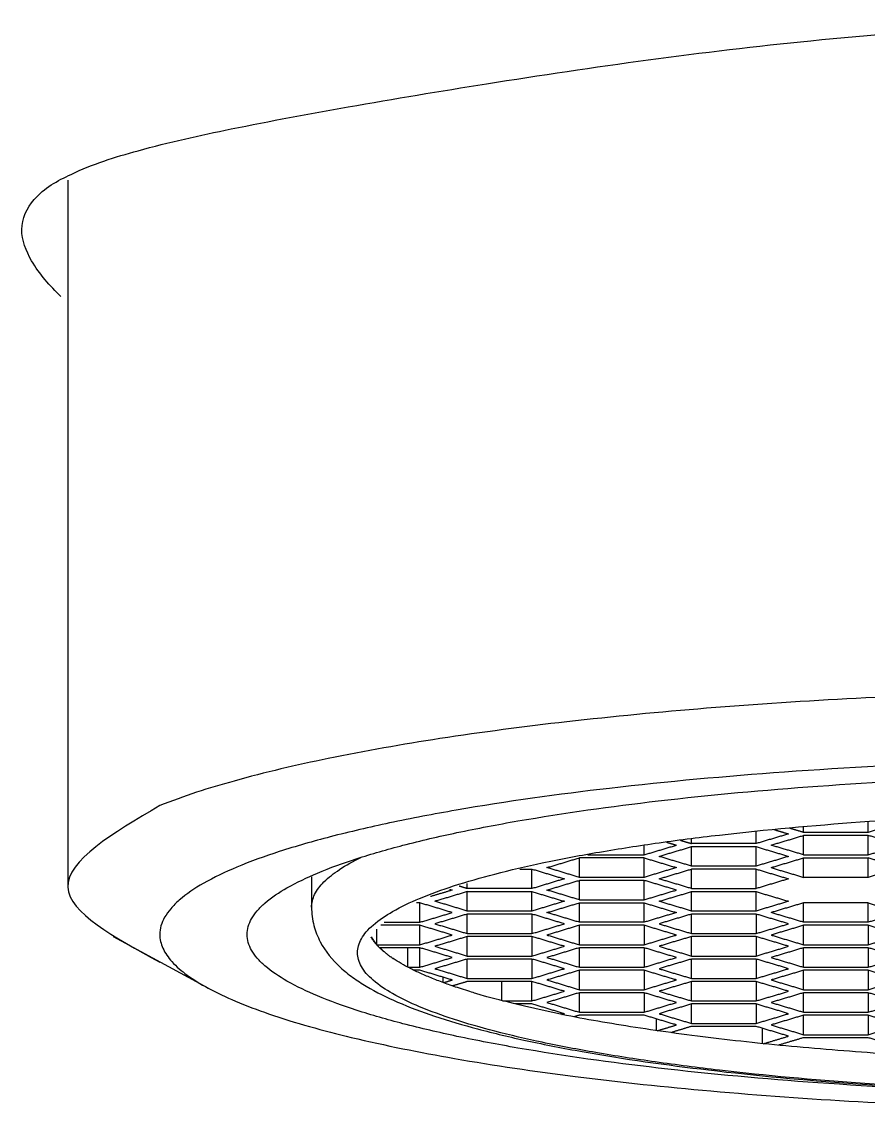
# Model space of a CAD drawing. Extents: x 22506 to 23100, y -2855 to -2435.
# Drawn here: x 22905.28 to 22914.48, y -2602.24 to -2590.41 of the extents above; entities that cross this region are included whole.
import ezdxf

# ---------------------------------------------------------------- set-up
doc = ezdxf.new("R2010")
doc.units = 0
doc.header["$LTSCALE"] = 5
doc.header["$MEASUREMENT"] = 0
doc.layers.get('0').update_dxf_attribs({"color": 2, "linetype": 'CONTINUOUS'})
doc.layers.add('00_COMPONENTS', color=7, linetype='CONTINUOUS')
doc.layers.add('DWG', color=7, linetype='CONTINUOUS')

msp = doc.modelspace()

# ---------------------------------------------------------------- linework, layer by layer
at = {"ltscale": 0.6}
for points in [[(22914.479, -2599.222), (22914.479, -2599.163), (22914.479, -2599.104)], [(22914.831, -2599.116), (22914.655, -2599.169), (22914.479, -2599.222)], [(22913.261, -2599.344), (22913.261, -2599.277), (22913.261, -2599.211)], [(22913.613, -2599.239), (22913.437, -2599.291), (22913.261, -2599.344)], [(22913.424, -2599.361), (22913.6, -2599.308), (22913.776, -2599.255)], [(22913.776, -2599.222), (22913.697, -2599.199), (22913.619, -2599.175)], [(22913.776, -2599.222), (22913.776, -2599.191), (22913.776, -2599.161)], [(22914.479, -2599.222), (22914.128, -2599.222), (22913.776, -2599.222)], [(22913.776, -2599.466), (22913.776, -2599.361), (22913.776, -2599.255)], [(22914.479, -2599.255), (22914.128, -2599.255), (22913.776, -2599.255)], [(22914.479, -2599.466), (22914.479, -2599.361), (22914.479, -2599.255)], [(22914.831, -2599.361), (22914.655, -2599.308), (22914.479, -2599.255)], [(22912.043, -2599.466), (22912.218, -2599.414), (22912.394, -2599.361)], [(22912.043, -2599.466), (22912.043, -2599.416), (22912.043, -2599.365)], [(22912.288, -2599.329), (22912.341, -2599.345), (22912.394, -2599.361)], [(22912.438, -2599.308), (22912.498, -2599.326), (22912.557, -2599.344)], [(22912.557, -2599.344), (22912.557, -2599.319), (22912.557, -2599.293)], [(22913.261, -2599.344), (22912.909, -2599.344), (22912.557, -2599.344)], [(22913.776, -2599.466), (22913.6, -2599.414), (22913.424, -2599.361)], [(22914.479, -2599.466), (22914.655, -2599.414), (22914.831, -2599.361)], [(22911.43, -2599.466), (22911.736, -2599.466), (22912.043, -2599.466)], [(22912.206, -2599.483), (22912.382, -2599.43), (22912.557, -2599.377)], [(22912.557, -2599.589), (22912.382, -2599.536), (22912.206, -2599.483)], [(22912.557, -2599.589), (22912.557, -2599.483), (22912.557, -2599.377)], [(22912.557, -2599.377), (22912.909, -2599.377), (22913.261, -2599.377)], [(22913.261, -2599.589), (22913.261, -2599.483), (22913.261, -2599.377)], [(22913.261, -2599.377), (22913.437, -2599.43), (22913.613, -2599.483)], [(22913.613, -2599.483), (22913.437, -2599.536), (22913.261, -2599.589)], [(22913.776, -2599.466), (22914.128, -2599.466), (22914.479, -2599.466)], [(22910.987, -2599.605), (22911.163, -2599.552), (22911.339, -2599.499)], [(22911.339, -2599.711), (22911.163, -2599.658), (22910.987, -2599.605)], [(22911.339, -2599.711), (22911.339, -2599.605), (22911.339, -2599.499)], [(22912.043, -2599.499), (22911.691, -2599.499), (22911.339, -2599.499)], [(22912.043, -2599.711), (22912.043, -2599.605), (22912.043, -2599.499)], [(22912.043, -2599.499), (22912.218, -2599.552), (22912.394, -2599.605)], [(22912.394, -2599.605), (22912.218, -2599.658), (22912.043, -2599.711)], [(22913.261, -2599.589), (22912.909, -2599.589), (22912.557, -2599.589)], [(22913.424, -2599.605), (22913.6, -2599.552), (22913.776, -2599.499)], [(22913.424, -2599.605), (22913.6, -2599.658), (22913.776, -2599.711)], [(22913.776, -2599.711), (22913.776, -2599.605), (22913.776, -2599.499)], [(22913.776, -2599.499), (22914.128, -2599.499), (22914.479, -2599.499)], [(22914.479, -2599.711), (22914.479, -2599.605), (22914.479, -2599.499)], [(22914.831, -2599.605), (22914.655, -2599.552), (22914.479, -2599.499)], [(22914.831, -2599.605), (22914.655, -2599.658), (22914.479, -2599.711)], [(22910.691, -2599.621), (22910.757, -2599.621), (22910.824, -2599.621)], [(22910.824, -2599.833), (22910.824, -2599.727), (22910.824, -2599.621)], [(22910.824, -2599.621), (22911, -2599.674), (22911.176, -2599.727)], [(22911.176, -2599.727), (22911, -2599.78), (22910.824, -2599.833)], [(22912.043, -2599.711), (22911.691, -2599.711), (22911.339, -2599.711)], [(22912.206, -2599.727), (22912.382, -2599.674), (22912.557, -2599.621)], [(22912.557, -2599.833), (22912.382, -2599.78), (22912.206, -2599.727)], [(22912.557, -2599.833), (22912.557, -2599.727), (22912.557, -2599.621)], [(22913.261, -2599.621), (22912.909, -2599.621), (22912.557, -2599.621)], [(22913.261, -2599.833), (22913.261, -2599.727), (22913.261, -2599.621)], [(22913.261, -2599.621), (22913.437, -2599.674), (22913.613, -2599.727)], [(22913.613, -2599.727), (22913.437, -2599.78), (22913.261, -2599.833)], [(22914.479, -2599.711), (22914.128, -2599.711), (22913.776, -2599.711)], [(22909.93, -2599.841), (22909.944, -2599.845), (22909.958, -2599.849)], [(22910.121, -2599.833), (22910.076, -2599.82), (22910.032, -2599.806)], [(22910.121, -2599.833), (22910.121, -2599.805), (22910.121, -2599.777)], [(22910.824, -2599.833), (22910.472, -2599.833), (22910.121, -2599.833)], [(22910.987, -2599.849), (22911.163, -2599.796), (22911.339, -2599.744)], [(22911.339, -2599.955), (22911.339, -2599.849), (22911.339, -2599.744)], [(22912.043, -2599.744), (22911.691, -2599.744), (22911.339, -2599.744)], [(22912.043, -2599.955), (22912.043, -2599.849), (22912.043, -2599.744)], [(22912.394, -2599.849), (22912.218, -2599.796), (22912.043, -2599.744)], [(22912.557, -2599.833), (22912.909, -2599.833), (22913.261, -2599.833)], [(22909.958, -2599.849), (22909.839, -2599.885), (22909.721, -2599.92)], [(22910.121, -2599.866), (22909.945, -2599.919), (22909.769, -2599.971)], [(22910.121, -2600.077), (22910.121, -2599.971), (22910.121, -2599.866)], [(22910.121, -2599.866), (22910.472, -2599.866), (22910.824, -2599.866)], [(22910.824, -2600.077), (22910.824, -2599.971), (22910.824, -2599.866)], [(22910.824, -2599.866), (22911, -2599.919), (22911.176, -2599.971)], [(22911.339, -2599.955), (22911.163, -2599.902), (22910.987, -2599.849)], [(22911.339, -2599.955), (22911.691, -2599.955), (22912.043, -2599.955)], [(22912.043, -2599.955), (22912.218, -2599.902), (22912.394, -2599.849)], [(22912.206, -2599.971), (22912.382, -2599.919), (22912.557, -2599.866)], [(22912.557, -2600.077), (22912.557, -2599.971), (22912.557, -2599.866)], [(22912.557, -2599.866), (22912.909, -2599.866), (22913.261, -2599.866)], [(22913.261, -2600.077), (22913.261, -2599.971), (22913.261, -2599.866)], [(22913.261, -2599.866), (22913.437, -2599.919), (22913.613, -2599.971)], [(22909.606, -2600.199), (22909.606, -2600.094), (22909.606, -2599.988)], [(22909.958, -2600.094), (22909.782, -2600.041), (22909.606, -2599.988)], [(22910.121, -2600.077), (22909.945, -2600.024), (22909.769, -2599.971)], [(22910.824, -2600.077), (22910.472, -2600.077), (22910.121, -2600.077)], [(22911.176, -2599.971), (22911, -2600.024), (22910.824, -2600.077)], [(22910.987, -2600.094), (22911.163, -2600.041), (22911.339, -2599.988)], [(22911.339, -2600.199), (22911.339, -2600.094), (22911.339, -2599.988)], [(22911.339, -2599.988), (22911.691, -2599.988), (22912.043, -2599.988)], [(22912.043, -2600.199), (22912.043, -2600.094), (22912.043, -2599.988)], [(22912.043, -2599.988), (22912.218, -2600.041), (22912.394, -2600.094)], [(22912.557, -2600.077), (22912.382, -2600.024), (22912.206, -2599.971)], [(22913.261, -2600.077), (22912.909, -2600.077), (22912.557, -2600.077)], [(22913.613, -2599.971), (22913.437, -2600.024), (22913.261, -2600.077)], [(22913.776, -2599.988), (22913.6, -2600.041), (22913.424, -2600.094)], [(22913.776, -2600.199), (22913.776, -2600.094), (22913.776, -2599.988)], [(22914.479, -2599.988), (22914.128, -2599.988), (22913.776, -2599.988)], [(22914.479, -2600.199), (22914.479, -2600.094), (22914.479, -2599.988)], [(22914.479, -2599.988), (22914.655, -2600.041), (22914.831, -2600.094)], [(22909.218, -2600.199), (22909.412, -2600.199), (22909.606, -2600.199)], [(22909.606, -2600.199), (22909.782, -2600.146), (22909.958, -2600.094)], [(22910.121, -2600.11), (22909.945, -2600.163), (22909.769, -2600.216)], [(22910.121, -2600.322), (22910.121, -2600.216), (22910.121, -2600.11)], [(22910.824, -2600.11), (22910.472, -2600.11), (22910.121, -2600.11)], [(22910.824, -2600.11), (22910.824, -2600.216), (22910.824, -2600.322)], [(22911.176, -2600.216), (22911, -2600.163), (22910.824, -2600.11)], [(22911.339, -2600.199), (22911.163, -2600.146), (22910.987, -2600.094)], [(22912.043, -2600.199), (22911.691, -2600.199), (22911.339, -2600.199)], [(22912.394, -2600.094), (22912.218, -2600.146), (22912.043, -2600.199)], [(22912.557, -2600.11), (22912.382, -2600.163), (22912.206, -2600.216)], [(22912.557, -2600.322), (22912.557, -2600.216), (22912.557, -2600.11)], [(22913.261, -2600.11), (22912.909, -2600.11), (22912.557, -2600.11)], [(22913.261, -2600.11), (22913.261, -2600.216), (22913.261, -2600.322)], [(22913.613, -2600.216), (22913.437, -2600.163), (22913.261, -2600.11)], [(22913.776, -2600.199), (22913.6, -2600.146), (22913.424, -2600.094)], [(22914.479, -2600.199), (22914.128, -2600.199), (22913.776, -2600.199)], [(22914.831, -2600.094), (22914.655, -2600.146), (22914.479, -2600.199)], [(22909.139, -2600.444), (22909.139, -2600.359), (22909.139, -2600.274)], [(22909.606, -2600.232), (22909.393, -2600.232), (22909.181, -2600.232)], [(22909.606, -2600.444), (22909.606, -2600.338), (22909.606, -2600.232)], [(22909.958, -2600.338), (22909.782, -2600.285), (22909.606, -2600.232)], [(22909.769, -2600.216), (22909.945, -2600.269), (22910.121, -2600.322)], [(22910.824, -2600.322), (22911, -2600.269), (22911.176, -2600.216)], [(22911.339, -2600.232), (22911.163, -2600.285), (22910.987, -2600.338)], [(22911.339, -2600.444), (22911.339, -2600.338), (22911.339, -2600.232)], [(22912.043, -2600.232), (22911.691, -2600.232), (22911.339, -2600.232)], [(22912.043, -2600.232), (22912.043, -2600.338), (22912.043, -2600.444)], [(22912.394, -2600.338), (22912.218, -2600.285), (22912.043, -2600.232)], [(22912.206, -2600.216), (22912.382, -2600.269), (22912.557, -2600.322)], [(22913.261, -2600.322), (22913.437, -2600.269), (22913.613, -2600.216)], [(22913.776, -2600.232), (22913.6, -2600.285), (22913.424, -2600.338)], [(22913.776, -2600.444), (22913.776, -2600.338), (22913.776, -2600.232)], [(22914.479, -2600.232), (22914.128, -2600.232), (22913.776, -2600.232)], [(22914.479, -2600.232), (22914.479, -2600.338), (22914.479, -2600.444)], [(22914.831, -2600.338), (22914.655, -2600.285), (22914.479, -2600.232)], [(22909.606, -2600.444), (22909.782, -2600.391), (22909.958, -2600.338)], [(22910.121, -2600.354), (22909.945, -2600.407), (22909.769, -2600.46)], [(22910.121, -2600.322), (22910.472, -2600.322), (22910.824, -2600.322)], [(22910.121, -2600.566), (22910.121, -2600.46), (22910.121, -2600.354)], [(22910.824, -2600.354), (22910.472, -2600.354), (22910.121, -2600.354)], [(22910.824, -2600.354), (22910.824, -2600.46), (22910.824, -2600.566)], [(22911.176, -2600.46), (22911, -2600.407), (22910.824, -2600.354)], [(22910.987, -2600.338), (22911.163, -2600.391), (22911.339, -2600.444)], [(22912.043, -2600.444), (22912.218, -2600.391), (22912.394, -2600.338)], [(22912.557, -2600.354), (22912.382, -2600.407), (22912.206, -2600.46)], [(22912.557, -2600.322), (22912.909, -2600.322), (22913.261, -2600.322)], [(22912.557, -2600.566), (22912.557, -2600.46), (22912.557, -2600.354)], [(22913.261, -2600.354), (22912.909, -2600.354), (22912.557, -2600.354)], [(22913.261, -2600.354), (22913.261, -2600.46), (22913.261, -2600.566)], [(22913.613, -2600.46), (22913.437, -2600.407), (22913.261, -2600.354)], [(22913.424, -2600.338), (22913.6, -2600.391), (22913.776, -2600.444)], [(22914.479, -2600.444), (22914.655, -2600.391), (22914.831, -2600.338)], [(22909.139, -2600.444), (22909.372, -2600.444), (22909.606, -2600.444)], [(22909.606, -2600.476), (22909.388, -2600.476), (22909.17, -2600.476)], [(22909.474, -2600.687), (22909.474, -2600.582), (22909.474, -2600.476)], [(22909.606, -2600.688), (22909.606, -2600.582), (22909.606, -2600.476)], [(22909.958, -2600.582), (22909.782, -2600.529), (22909.606, -2600.476)], [(22909.769, -2600.46), (22909.945, -2600.513), (22910.121, -2600.566)], [(22910.824, -2600.566), (22911, -2600.513), (22911.176, -2600.46)], [(22911.339, -2600.476), (22911.163, -2600.529), (22910.987, -2600.582)], [(22911.339, -2600.444), (22911.691, -2600.444), (22912.043, -2600.444)], [(22911.339, -2600.688), (22911.339, -2600.582), (22911.339, -2600.476)], [(22912.043, -2600.476), (22911.691, -2600.476), (22911.339, -2600.476)], [(22912.043, -2600.476), (22912.043, -2600.582), (22912.043, -2600.688)], [(22912.394, -2600.582), (22912.218, -2600.529), (22912.043, -2600.476)], [(22912.206, -2600.46), (22912.382, -2600.513), (22912.557, -2600.566)], [(22913.261, -2600.566), (22913.437, -2600.513), (22913.613, -2600.46)], [(22913.776, -2600.476), (22913.6, -2600.529), (22913.424, -2600.582)], [(22913.776, -2600.444), (22914.128, -2600.444), (22914.479, -2600.444)], [(22913.776, -2600.688), (22913.776, -2600.582), (22913.776, -2600.476)], [(22914.479, -2600.476), (22914.128, -2600.476), (22913.776, -2600.476)], [(22914.479, -2600.476), (22914.479, -2600.582), (22914.479, -2600.688)], [(22914.831, -2600.582), (22914.655, -2600.529), (22914.479, -2600.476)], [(22909.606, -2600.688), (22909.782, -2600.635), (22909.958, -2600.582)], [(22910.121, -2600.599), (22909.945, -2600.651), (22909.769, -2600.704)], [(22910.121, -2600.566), (22910.472, -2600.566), (22910.824, -2600.566)], [(22910.121, -2600.81), (22910.121, -2600.704), (22910.121, -2600.599)], [(22910.824, -2600.599), (22910.472, -2600.599), (22910.121, -2600.599)], [(22910.824, -2600.599), (22910.824, -2600.704), (22910.824, -2600.81)], [(22911.176, -2600.704), (22911, -2600.651), (22910.824, -2600.599)], [(22910.987, -2600.582), (22911.163, -2600.635), (22911.339, -2600.688)], [(22912.043, -2600.688), (22912.218, -2600.635), (22912.394, -2600.582)], [(22912.557, -2600.599), (22912.382, -2600.651), (22912.206, -2600.704)], [(22912.557, -2600.566), (22912.909, -2600.566), (22913.261, -2600.566)], [(22912.557, -2600.81), (22912.557, -2600.704), (22912.557, -2600.599)], [(22913.261, -2600.599), (22912.909, -2600.599), (22912.557, -2600.599)], [(22913.261, -2600.599), (22913.261, -2600.704), (22913.261, -2600.81)], [(22913.613, -2600.704), (22913.437, -2600.651), (22913.261, -2600.599)], [(22913.424, -2600.582), (22913.6, -2600.635), (22913.776, -2600.688)], [(22914.479, -2600.688), (22914.655, -2600.635), (22914.831, -2600.582)], [(22909.476, -2600.688), (22909.541, -2600.688), (22909.606, -2600.688)], [(22909.606, -2600.721), (22909.573, -2600.721), (22909.541, -2600.721)], [(22909.958, -2600.826), (22909.782, -2600.774), (22909.606, -2600.721)], [(22909.769, -2600.704), (22909.945, -2600.757), (22910.121, -2600.81)], [(22910.824, -2600.81), (22911, -2600.757), (22911.176, -2600.704)], [(22911.339, -2600.721), (22911.163, -2600.774), (22910.987, -2600.826)], [(22911.339, -2600.688), (22911.691, -2600.688), (22912.043, -2600.688)], [(22911.339, -2600.932), (22911.339, -2600.826), (22911.339, -2600.721)], [(22912.043, -2600.721), (22911.691, -2600.721), (22911.339, -2600.721)], [(22912.043, -2600.721), (22912.043, -2600.826), (22912.043, -2600.932)], [(22912.394, -2600.826), (22912.218, -2600.774), (22912.043, -2600.721)], [(22912.206, -2600.704), (22912.382, -2600.757), (22912.557, -2600.81)], [(22913.261, -2600.81), (22913.437, -2600.757), (22913.613, -2600.704)], [(22913.776, -2600.721), (22913.6, -2600.774), (22913.424, -2600.826)], [(22913.776, -2600.688), (22914.128, -2600.688), (22914.479, -2600.688)], [(22913.776, -2600.932), (22913.776, -2600.826), (22913.776, -2600.721)], [(22914.479, -2600.721), (22914.128, -2600.721), (22913.776, -2600.721)], [(22914.479, -2600.721), (22914.479, -2600.826), (22914.479, -2600.932)], [(22914.831, -2600.826), (22914.655, -2600.774), (22914.479, -2600.721)], [(22909.857, -2600.854), (22909.857, -2600.825), (22909.857, -2600.796)], [(22909.861, -2600.856), (22909.909, -2600.841), (22909.958, -2600.826)], [(22910.121, -2600.843), (22910.041, -2600.867), (22909.96, -2600.891)], [(22910.121, -2600.81), (22910.472, -2600.81), (22910.824, -2600.81)], [(22910.824, -2600.843), (22910.472, -2600.843), (22910.121, -2600.843)], [(22910.495, -2601.051), (22910.495, -2600.947), (22910.495, -2600.843)], [(22910.824, -2601.054), (22910.824, -2600.949), (22910.824, -2600.843)], [(22911.176, -2600.949), (22911, -2600.896), (22910.824, -2600.843)], [(22910.987, -2600.826), (22911.163, -2600.879), (22911.339, -2600.932)], [(22912.043, -2600.932), (22912.218, -2600.879), (22912.394, -2600.826)], [(22912.557, -2600.843), (22912.382, -2600.896), (22912.206, -2600.949)], [(22912.557, -2600.81), (22912.909, -2600.81), (22913.261, -2600.81)], [(22912.557, -2601.054), (22912.557, -2600.949), (22912.557, -2600.843)], [(22913.261, -2600.843), (22912.909, -2600.843), (22912.557, -2600.843)], [(22913.261, -2600.843), (22913.261, -2600.949), (22913.261, -2601.054)], [(22913.613, -2600.949), (22913.437, -2600.896), (22913.261, -2600.843)], [(22913.424, -2600.826), (22913.6, -2600.879), (22913.776, -2600.932)], [(22914.479, -2600.932), (22914.655, -2600.879), (22914.831, -2600.826)], [(22910.824, -2601.054), (22911, -2601.002), (22911.176, -2600.949)], [(22911.339, -2600.965), (22911.163, -2601.018), (22910.987, -2601.071)], [(22911.339, -2600.932), (22911.691, -2600.932), (22912.043, -2600.932)], [(22911.339, -2601.177), (22911.339, -2601.071), (22911.339, -2600.965)], [(22912.043, -2600.965), (22911.691, -2600.965), (22911.339, -2600.965)], [(22912.043, -2600.965), (22912.043, -2601.071), (22912.043, -2601.177)], [(22912.394, -2601.071), (22912.218, -2601.018), (22912.043, -2600.965)], [(22912.206, -2600.949), (22912.382, -2601.002), (22912.557, -2601.054)], [(22913.261, -2601.054), (22913.437, -2601.002), (22913.613, -2600.949)], [(22913.776, -2600.965), (22913.6, -2601.018), (22913.424, -2601.071)], [(22913.776, -2600.932), (22914.128, -2600.932), (22914.479, -2600.932)], [(22913.776, -2601.177), (22913.776, -2601.071), (22913.776, -2600.965)], [(22914.479, -2600.965), (22914.128, -2600.965), (22913.776, -2600.965)], [(22914.479, -2600.965), (22914.479, -2601.071), (22914.479, -2601.177)], [(22914.831, -2601.071), (22914.655, -2601.018), (22914.479, -2600.965)], [(22910.508, -2601.054), (22910.666, -2601.054), (22910.824, -2601.054)], [(22910.824, -2601.087), (22910.731, -2601.087), (22910.637, -2601.087)], [(22911.176, -2601.193), (22911, -2601.14), (22910.824, -2601.087)], [(22910.987, -2601.071), (22911.163, -2601.124), (22911.339, -2601.177)], [(22912.043, -2601.177), (22912.218, -2601.124), (22912.394, -2601.071)], [(22912.557, -2601.087), (22912.382, -2601.14), (22912.206, -2601.193)], [(22912.557, -2601.054), (22912.909, -2601.054), (22913.261, -2601.054)], [(22912.557, -2601.299), (22912.557, -2601.193), (22912.557, -2601.087)], [(22913.261, -2601.087), (22912.909, -2601.087), (22912.557, -2601.087)], [(22913.261, -2601.087), (22913.261, -2601.193), (22913.261, -2601.299)], [(22913.613, -2601.193), (22913.437, -2601.14), (22913.261, -2601.087)], [(22913.424, -2601.071), (22913.6, -2601.124), (22913.776, -2601.177)], [(22914.479, -2601.177), (22914.655, -2601.124), (22914.831, -2601.071)], [(22911.142, -2601.2), (22911.142, -2601.191), (22911.142, -2601.183)], [(22911.149, -2601.201), (22911.163, -2601.197), (22911.176, -2601.193)], [(22911.339, -2601.209), (22911.31, -2601.218), (22911.281, -2601.227)], [(22911.339, -2601.177), (22911.691, -2601.177), (22912.043, -2601.177)], [(22912.043, -2601.209), (22911.691, -2601.209), (22911.339, -2601.209)], [(22912.394, -2601.315), (22912.218, -2601.262), (22912.043, -2601.209)], [(22912.176, -2601.377), (22912.176, -2601.313), (22912.176, -2601.25)], [(22912.206, -2601.193), (22912.382, -2601.246), (22912.557, -2601.299)], [(22913.261, -2601.299), (22913.437, -2601.246), (22913.613, -2601.193)], [(22913.776, -2601.209), (22913.6, -2601.262), (22913.424, -2601.315)], [(22913.776, -2601.177), (22914.128, -2601.177), (22914.479, -2601.177)], [(22913.776, -2601.421), (22913.776, -2601.315), (22913.776, -2601.209)], [(22914.479, -2601.209), (22914.128, -2601.209), (22913.776, -2601.209)], [(22914.479, -2601.209), (22914.479, -2601.315), (22914.479, -2601.421)], [(22914.831, -2601.315), (22914.655, -2601.262), (22914.479, -2601.209)], [(22912.185, -2601.378), (22912.29, -2601.347), (22912.394, -2601.315)], [(22912.557, -2601.331), (22912.445, -2601.365), (22912.333, -2601.399)], [(22912.557, -2601.299), (22912.909, -2601.299), (22913.261, -2601.299)], [(22913.261, -2601.331), (22912.909, -2601.331), (22912.557, -2601.331)], [(22913.613, -2601.437), (22913.437, -2601.384), (22913.261, -2601.331)], [(22913.33, -2601.518), (22913.33, -2601.435), (22913.33, -2601.352)], [(22913.424, -2601.315), (22913.6, -2601.368), (22913.776, -2601.421)], [(22914.479, -2601.421), (22914.655, -2601.368), (22914.831, -2601.315)], [(22913.34, -2601.519), (22913.476, -2601.478), (22913.613, -2601.437)], [(22913.776, -2601.454), (22913.64, -2601.494), (22913.504, -2601.535)], [(22913.776, -2601.421), (22914.128, -2601.421), (22914.479, -2601.421)], [(22914.479, -2601.454), (22914.128, -2601.454), (22913.776, -2601.454)], [(22914.831, -2601.559), (22914.655, -2601.506), (22914.479, -2601.454)]]:
    msp.add_open_spline(points, degree=2, dxfattribs=at)
for points, weights in [([(22909.218, -2600.522), (22909.122, -2600.442), (22909.075, -2600.361)], [0.929207937836, 0.944297356691, 0.962396383954]), ([(22909.078, -2600.356), (22909.103, -2600.403), (22909.139, -2600.444)], [1, 0.993572445992, 1]), ([(22909.17, -2600.476), (22909.225, -2600.53), (22909.288, -2600.575)], [1, 0.996681798164, 1]), ([(22909.3, -2600.583), (22909.294, -2600.579), (22909.288, -2600.575)], [0.918217749773, 0.918935756417, 0.919661735513]), ([(22909.3, -2600.583), (22909.307, -2600.588), (22909.314, -2600.593)], [0.998708988777, 0.998708988763, 0.998719293155])]:
    msp.add_rational_spline(points, weights, degree=2, dxfattribs=at)
msp.add_rational_spline([(22926.277, -2600.575), (22924.632, -2601.729), (22917.782, -2601.729), (22911.017, -2601.729), (22909.314, -2600.593)], [0.919661735513, 0.755159574898, 1, 0.75744780317, 0.91662268234], degree=2, knots=[-34.348594, -34.348594, -34.348594, -18.709022, -18.709022, -3.215613, -3.215613, -3.215613], dxfattribs=at)
at = {"layer": '00_COMPONENTS', "color": 7, "linetype": 'Continuous'}
for p, q in [((22905.778, -2592.133), (22905.778, -2599.818)), ((22908.428, -2599.704), (22908.428, -2600.036)), ((22907.303, -2600.915), (22906.274, -2600.358))]:
    msp.add_line(p, q, dxfattribs=at)
for points, knots in [([(22905.814, -2592.07), (22906.046, -2591.959), (22906.626, -2591.777), (22907.636, -2591.553), (22908.901, -2591.32), (22910.997, -2590.97), (22913.972, -2590.554), (22916.468, -2590.412), (22917.778, -2590.412)], [0, 0, 0, 0, 0.063661, 0.14954, 0.256501, 0.382139, 0.6757, 1, 1, 1, 1]), ([(22905.278, -2592.669), (22905.278, -2592.551), (22905.413, -2592.274), (22905.667, -2592.139), (22905.814, -2592.07)], [0, 0, 0, 0, 0.420081, 1, 1, 1, 1]), ([(22905.704, -2593.398), (22905.584, -2593.281), (22905.39, -2593.068), (22905.278, -2592.787), (22905.278, -2592.669)], [0, 0, 0, 0, 0.585392, 1, 1, 1, 1]), ([(22917.778, -2597.68), (22916.634, -2597.68), (22914.947, -2597.72), (22912.756, -2597.863), (22911.246, -2598.007), (22909.873, -2598.186), (22908.665, -2598.397), (22907.647, -2598.634), (22907.041, -2598.826), (22906.778, -2598.931), (22906.778, -2598.931), (22906.778, -2598.931), (22906.778, -2598.931)], [0, 0, 0, 0, 0.308741, 0.455271, 0.592576, 0.717928, 0.828891, 0.923419, 1, 1, 1, 1.000003, 1.000003, 1.000003, 1.000003]), ([(22928.778, -2600.332), (22928.778, -2600.3), (22928.768, -2600.235), (22928.726, -2600.139), (22928.658, -2600.045), (22928.523, -2599.913), (22928.283, -2599.756), (22927.916, -2599.583), (22927.453, -2599.417), (22926.899, -2599.259), (22926.257, -2599.11), (22925.247, -2598.919), (22923.816, -2598.721), (22921.936, -2598.551), (22919.898, -2598.445), (22917.778, -2598.41), (22915.658, -2598.445), (22913.619, -2598.551), (22911.74, -2598.721), (22910.309, -2598.919), (22909.299, -2599.11), (22908.657, -2599.259), (22908.102, -2599.417), (22907.639, -2599.583), (22907.272, -2599.756), (22907.033, -2599.913), (22906.898, -2600.045), (22906.83, -2600.139), (22906.787, -2600.235), (22906.778, -2600.3), (22906.778, -2600.332)], [0, 0, 0, 0, 0.004136, 0.008577, 0.013567, 0.019275, 0.033225, 0.050895, 0.072386, 0.097642, 0.126511, 0.158775, 0.232373, 0.315858, 0.406183, 0.5, 0.593817, 0.684142, 0.767627, 0.841225, 0.873489, 0.902358, 0.927614, 0.949105, 0.966775, 0.980725, 0.986433, 0.991423, 0.995864, 1, 1, 1, 1]), ([(22907.728, -2600.332), (22907.728, -2600.303), (22907.737, -2600.243), (22907.775, -2600.156), (22907.838, -2600.07), (22907.961, -2599.949), (22908.18, -2599.806), (22908.515, -2599.648), (22908.938, -2599.496), (22909.445, -2599.351), (22910.031, -2599.216), (22910.954, -2599.041), (22912.261, -2598.86), (22913.979, -2598.704), (22915.841, -2598.608), (22917.124, -2598.587), (22917.778, -2598.587)], [0, 0, 0, 0, 0.008275, 0.017156, 0.027133, 0.03855, 0.066451, 0.10179, 0.144773, 0.195284, 0.253022, 0.317551, 0.464747, 0.631718, 0.81236, 1, 1, 1, 1]), ([(22917.778, -2602.066), (22917.202, -2602.066), (22916.072, -2602.047), (22914.432, -2601.962), (22913.136, -2601.845), (22912.18, -2601.722), (22911.538, -2601.622), (22910.956, -2601.512), (22910.44, -2601.392), (22909.993, -2601.265), (22909.621, -2601.131), (22909.326, -2600.992), (22909.133, -2600.866), (22909.024, -2600.76), (22908.969, -2600.684), (22908.936, -2600.607), (22908.924, -2600.529), (22908.936, -2600.451), (22908.969, -2600.374), (22909.024, -2600.298), (22909.133, -2600.192), (22909.326, -2600.065), (22909.621, -2599.926), (22909.993, -2599.793), (22910.44, -2599.665), (22910.956, -2599.546), (22911.538, -2599.436), (22912.18, -2599.335), (22913.136, -2599.213), (22914.432, -2599.096), (22916.072, -2599.011), (22917.202, -2598.992), (22917.778, -2598.992)], [0, 0, 0, 0, 0.093814, 0.184134, 0.267619, 0.305832, 0.341225, 0.373489, 0.402358, 0.427613, 0.449105, 0.466775, 0.480725, 0.486433, 0.491422, 0.495862, 0.5, 0.504138, 0.508578, 0.513567, 0.519275, 0.533225, 0.550895, 0.572387, 0.597642, 0.626511, 0.658775, 0.694168, 0.732381, 0.815866, 0.906186, 1, 1, 1, 1]), ([(22908.428, -2600.036), (22908.428, -2599.989), (22908.456, -2599.884), (22908.568, -2599.745), (22908.742, -2599.612), (22908.884, -2599.534), (22908.964, -2599.495)], [0, 0, 0, 0, 0.178519, 0.392519, 0.663177, 1, 1, 1, 1]), ([(22908.428, -2600.036), (22908.428, -2600.103), (22908.445, -2600.234), (22908.538, -2600.466), (22908.692, -2600.655), (22908.875, -2600.801), (22909.079, -2600.934), (22909.375, -2601.079), (22909.781, -2601.23), (22910.252, -2601.368), (22910.789, -2601.495), (22911.624, -2601.657), (22912.804, -2601.823), (22914.353, -2601.966), (22916.032, -2602.054), (22917.188, -2602.073), (22917.778, -2602.073)], [0, 0, 0, 0, 0.020096, 0.038967, 0.074477, 0.091712, 0.109359, 0.147347, 0.190443, 0.239492, 0.294706, 0.355952, 0.495027, 0.652535, 0.822947, 1, 1, 1, 1]), ([(22906.778, -2600.332), (22906.778, -2600.382), (22906.805, -2600.493), (22906.914, -2600.643), (22907.084, -2600.788), (22907.224, -2600.872), (22907.303, -2600.915)], [0, 0, 0, 0, 0.185349, 0.402171, 0.67042, 1, 1, 1, 1]), ([(22917.778, -2602.077), (22917.124, -2602.077), (22915.841, -2602.056), (22913.979, -2601.959), (22912.261, -2601.804), (22910.954, -2601.623), (22910.031, -2601.448), (22909.445, -2601.312), (22908.938, -2601.168), (22908.515, -2601.016), (22908.18, -2600.858), (22907.961, -2600.714), (22907.838, -2600.594), (22907.775, -2600.508), (22907.737, -2600.421), (22907.728, -2600.361), (22907.728, -2600.332)], [0, 0, 0, 0, 0.18764, 0.368282, 0.535253, 0.682449, 0.746978, 0.804716, 0.855227, 0.89821, 0.933549, 0.96145, 0.972867, 0.982844, 0.991725, 1, 1, 1, 1]), ([(22907.303, -2600.915), (22907.4, -2600.967), (22907.616, -2601.068), (22908.131, -2601.261), (22908.925, -2601.478), (22910.04, -2601.7), (22911.345, -2601.891), (22912.809, -2602.045), (22914.969, -2602.198), (22917.778, -2602.272), (22920.586, -2602.198), (22922.747, -2602.045), (22924.211, -2601.891), (22925.516, -2601.7), (22926.631, -2601.478), (22927.425, -2601.261), (22927.94, -2601.068), (22928.156, -2600.967), (22928.252, -2600.915)], [0, 0, 0, 0, 0.01548, 0.033613, 0.077682, 0.131553, 0.194111, 0.263942, 0.339416, 0.5, 0.660584, 0.736058, 0.805889, 0.868447, 0.922318, 0.966387, 0.98452, 1, 1, 1, 1])]:
    msp.add_open_spline(points, degree=3, knots=knots, dxfattribs=at)
at = {"layer": '00_COMPONENTS', "color": 7, "linetype": 'Continuous', "end_tangent": (0.909449, -0.415816)}
msp.add_spline([(22906.778, -2598.931), (22905.778, -2599.818), (22906.778, -2600.631)], degree=3, dxfattribs=at)
at = {"layer": 'DWG'}
for points in [[(22913.454, -2599.191), (22913.533, -2599.215), (22913.613, -2599.239)], [(22909.606, -2599.988), (22909.587, -2599.988), (22909.568, -2599.988)]]:
    msp.add_open_spline(points, degree=2, dxfattribs=at)

doc.saveas('drawing.dxf')
